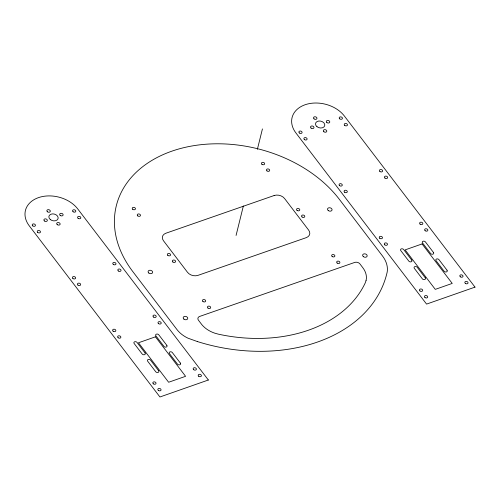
<?xml version="1.0" encoding="UTF-8"?>
<svg xmlns="http://www.w3.org/2000/svg" width="500" height="500" viewBox="0 0 500 500"><rect width="100%" height="100%" fill="white"/><g stroke="black" fill="none" stroke-linecap="round" stroke-linejoin="round"><path stroke-width="0.75" d="M236.069 235.444L243.363 205.975M257.381 149.312L262.431 128.912M366.069 280.512L365.219 282.944A136.869 99.119 13.9 0 1 218.275 334.144L214.7 333.15A24.262 17.569 13.9 0 1 200.756 323.237L198.444 320.2A3.856 2.794 13.9 0 1 199.662 316.438L354.706 262.431A3.856 2.794 13.9 0 1 359.944 263.938L362.744 267.619A24.169 17.5 13.9 0 1 366.069 280.512M155.438 336.825L138.488 342.769L168.637 382.256L185.588 376.312L155.438 336.825M422.081 243.938L405.131 249.881L435.281 289.369L452.225 283.425L422.081 243.938M208.356 380.012L159.931 396.987L29.294 225.875A28.919 20.956 13.8 0 1 38.431 197.644A28.919 20.956 13.8 0 1 77.719 208.9L208.356 380.012M475 287.125L426.575 304.1L295.938 132.988A28.919 20.956 13.8 0 1 305.075 104.756A28.919 20.956 13.8 0 1 344.363 116.013L475 287.125M274.125 195.525L165.919 233.219A7.713 5.581 13.9 0 0 163.469 240.738L187.537 272.344A7.713 5.581 13.9 0 0 198.012 275.356L306.219 237.662A7.713 5.581 13.9 0 0 308.669 230.144L284.594 198.538A7.713 5.581 13.9 0 0 274.125 195.525M197.306 341.531L188.069 338.219A26.637 19.288 13.9 0 1 176.988 329.594L132.787 271.55A123.375 89.344 13.9 0 1 171.756 151.2A123.375 89.344 13.9 0 1 339.35 199.331L382.556 256.062A32.738 23.706 13.9 0 1 387.219 271.9A154.219 111.681 13.9 0 1 197.306 341.531M433.469 252.463L425.431 241.931A1.737 1.256 13.8 0 0 423.075 241.256A1.737 1.256 13.8 0 0 422.525 242.95L430.562 253.481A1.737 1.256 13.8 0 0 432.925 254.156A1.737 1.256 13.8 0 0 433.469 252.463M447.013 270.2L438.975 259.669A1.737 1.256 13.8 0 0 436.613 258.994A1.737 1.256 13.8 0 0 436.069 260.688L444.106 271.219A1.737 1.256 13.8 0 0 446.463 271.894A1.737 1.256 13.8 0 0 447.013 270.2M411.719 260.087L403.681 249.556A1.737 1.256 13.8 0 0 401.325 248.881A1.737 1.256 13.8 0 0 400.775 250.575L408.812 261.106A1.737 1.256 13.8 0 0 411.169 261.781A1.737 1.256 13.8 0 0 411.719 260.087M425.262 277.825L417.219 267.294A1.737 1.256 13.8 0 0 414.862 266.619A1.737 1.256 13.8 0 0 414.319 268.312L422.356 278.844A1.737 1.256 13.8 0 0 424.712 279.519A1.737 1.256 13.8 0 0 425.262 277.825M166.825 345.35L158.787 334.819A1.737 1.256 13.8 0 0 156.431 334.144A1.737 1.256 13.8 0 0 155.881 335.838L163.925 346.369A1.737 1.256 13.8 0 0 166.281 347.044A1.737 1.256 13.8 0 0 166.825 345.35M180.369 363.088L172.331 352.556A1.737 1.256 13.8 0 0 169.975 351.881A1.737 1.256 13.8 0 0 169.425 353.575L177.463 364.106A1.737 1.256 13.8 0 0 179.819 364.781A1.737 1.256 13.8 0 0 180.369 363.088M145.075 352.975L137.037 342.444A1.737 1.256 13.8 0 0 134.681 341.769A1.737 1.256 13.8 0 0 134.131 343.462L142.169 353.994A1.737 1.256 13.8 0 0 144.531 354.669A1.737 1.256 13.8 0 0 145.075 352.975M158.619 370.712L150.581 360.181A1.737 1.256 13.8 0 0 148.219 359.506A1.737 1.256 13.8 0 0 147.675 361.2L155.712 371.731A1.737 1.256 13.8 0 0 158.069 372.406A1.737 1.256 13.8 0 0 158.619 370.712M50.325 219.562A4.725 3.425 13.8 0 0 58.044 218.688A4.725 3.425 13.8 0 0 52.15 213.912A4.725 3.425 13.8 0 0 50.325 219.562M44.431 220.963A1.756 1.269 13.8 0 0 47.3 220.637A1.756 1.269 13.8 0 0 45.106 218.869A1.756 1.269 13.8 0 0 44.431 220.963M57.237 224.631A1.756 1.269 13.8 0 0 60.106 224.306A1.756 1.269 13.8 0 0 57.919 222.537A1.756 1.269 13.8 0 0 57.237 224.631M47.413 211.762A1.756 1.269 13.8 0 0 50.275 211.438A1.756 1.269 13.8 0 0 48.087 209.662A1.756 1.269 13.8 0 0 47.413 211.762M60.219 215.431A1.756 1.269 13.8 0 0 63.087 215.106A1.756 1.269 13.8 0 0 60.894 213.331A1.756 1.269 13.8 0 0 60.219 215.431M73.081 211.731A1.638 1.188 13.8 0 0 75.763 211.425A1.638 1.188 13.8 0 0 73.713 209.769A1.638 1.188 13.8 0 0 73.081 211.731M78.106 218.312A1.638 1.188 13.8 0 0 80.781 218.006A1.638 1.188 13.8 0 0 78.737 216.35A1.638 1.188 13.8 0 0 78.106 218.312M198.694 376.256A1.638 1.188 13.8 0 0 201.375 375.956A1.638 1.188 13.8 0 0 199.331 374.3A1.638 1.188 13.8 0 0 198.694 376.256M193.669 369.675A1.638 1.188 13.8 0 0 196.35 369.375A1.638 1.188 13.8 0 0 194.306 367.719A1.638 1.188 13.8 0 0 193.669 369.675M153.475 317.025A1.638 1.188 13.8 0 0 156.15 316.725A1.638 1.188 13.8 0 0 154.106 315.069A1.638 1.188 13.8 0 0 153.475 317.025M158.5 323.606A1.638 1.188 13.8 0 0 161.175 323.306A1.638 1.188 13.8 0 0 159.131 321.65A1.638 1.188 13.8 0 0 158.5 323.606M113.275 264.375A1.638 1.188 13.8 0 0 115.956 264.075A1.638 1.188 13.8 0 0 113.912 262.419A1.638 1.188 13.8 0 0 113.275 264.375M118.3 270.956A1.638 1.188 13.8 0 0 120.981 270.656A1.638 1.188 13.8 0 0 118.938 269A1.638 1.188 13.8 0 0 118.3 270.956M77.95 285.106A1.638 1.188 13.8 0 0 80.625 284.8A1.638 1.188 13.8 0 0 78.581 283.144A1.638 1.188 13.8 0 0 77.95 285.106M72.925 278.525A1.638 1.188 13.8 0 0 75.6 278.219A1.638 1.188 13.8 0 0 73.556 276.562A1.638 1.188 13.8 0 0 72.925 278.525M153.319 383.825A1.638 1.188 13.8 0 0 155.994 383.519A1.638 1.188 13.8 0 0 153.95 381.863A1.638 1.188 13.8 0 0 153.319 383.825M158.344 390.406A1.638 1.188 13.8 0 0 161.019 390.1A1.638 1.188 13.8 0 0 158.975 388.444A1.638 1.188 13.8 0 0 158.344 390.406M113.119 331.175A1.638 1.188 13.8 0 0 115.8 330.869A1.638 1.188 13.8 0 0 113.756 329.212A1.638 1.188 13.8 0 0 113.119 331.175M118.144 337.756A1.638 1.188 13.8 0 0 120.825 337.45A1.638 1.188 13.8 0 0 118.781 335.794A1.638 1.188 13.8 0 0 118.144 337.756M37.75 232.456A1.638 1.188 13.8 0 0 40.431 232.15A1.638 1.188 13.8 0 0 38.388 230.494A1.638 1.188 13.8 0 0 37.75 232.456M32.725 225.875A1.638 1.188 13.8 0 0 35.406 225.569A1.638 1.188 13.8 0 0 33.363 223.912A1.638 1.188 13.8 0 0 32.725 225.875M316.962 126.675A4.725 3.425 13.8 0 0 324.688 125.8A4.725 3.425 13.8 0 0 318.794 121.025A4.725 3.425 13.8 0 0 316.962 126.675M311.075 128.075A1.756 1.269 13.8 0 0 313.938 127.75A1.756 1.269 13.8 0 0 311.75 125.981A1.756 1.269 13.8 0 0 311.075 128.075M323.881 131.744A1.756 1.269 13.8 0 0 326.75 131.419A1.756 1.269 13.8 0 0 324.556 129.65A1.756 1.269 13.8 0 0 323.881 131.744M314.05 118.875A1.756 1.269 13.8 0 0 316.919 118.55A1.756 1.269 13.8 0 0 314.731 116.775A1.756 1.269 13.8 0 0 314.05 118.875M326.863 122.544A1.756 1.269 13.8 0 0 329.725 122.219A1.756 1.269 13.8 0 0 327.537 120.444A1.756 1.269 13.8 0 0 326.863 122.544M339.725 118.844A1.638 1.188 13.8 0 0 342.4 118.537A1.638 1.188 13.8 0 0 340.356 116.881A1.638 1.188 13.8 0 0 339.725 118.844M344.75 125.425A1.638 1.188 13.8 0 0 347.425 125.119A1.638 1.188 13.8 0 0 345.381 123.462A1.638 1.188 13.8 0 0 344.75 125.425M465.337 283.369A1.638 1.188 13.8 0 0 468.019 283.069A1.638 1.188 13.8 0 0 465.975 281.413A1.638 1.188 13.8 0 0 465.337 283.369M460.312 276.788A1.638 1.188 13.8 0 0 462.994 276.488A1.638 1.188 13.8 0 0 460.95 274.831A1.638 1.188 13.8 0 0 460.312 276.788M420.119 224.137A1.638 1.188 13.8 0 0 422.794 223.837A1.638 1.188 13.8 0 0 420.75 222.181A1.638 1.188 13.8 0 0 420.119 224.137M425.144 230.719A1.638 1.188 13.8 0 0 427.819 230.419A1.638 1.188 13.8 0 0 425.775 228.762A1.638 1.188 13.8 0 0 425.144 230.719M379.919 171.488A1.638 1.188 13.8 0 0 382.6 171.188A1.638 1.188 13.8 0 0 380.556 169.531A1.638 1.188 13.8 0 0 379.919 171.488M384.944 178.069A1.638 1.188 13.8 0 0 387.625 177.769A1.638 1.188 13.8 0 0 385.581 176.112A1.638 1.188 13.8 0 0 384.944 178.069M344.588 192.219A1.638 1.188 13.8 0 0 347.269 191.912A1.638 1.188 13.8 0 0 345.225 190.256A1.638 1.188 13.8 0 0 344.588 192.219M339.569 185.637A1.638 1.188 13.8 0 0 342.244 185.331A1.638 1.188 13.8 0 0 340.2 183.675A1.638 1.188 13.8 0 0 339.569 185.637M419.956 290.938A1.638 1.188 13.8 0 0 422.638 290.631A1.638 1.188 13.8 0 0 420.594 288.975A1.638 1.188 13.8 0 0 419.956 290.938M424.981 297.519A1.638 1.188 13.8 0 0 427.663 297.213A1.638 1.188 13.8 0 0 425.619 295.556A1.638 1.188 13.8 0 0 424.981 297.519M379.762 238.287A1.638 1.188 13.8 0 0 382.444 237.981A1.638 1.188 13.8 0 0 380.394 236.325A1.638 1.188 13.8 0 0 379.762 238.287M384.787 244.869A1.638 1.188 13.8 0 0 387.463 244.562A1.638 1.188 13.8 0 0 385.419 242.906A1.638 1.188 13.8 0 0 384.787 244.869M304.394 139.569A1.638 1.188 13.8 0 0 307.075 139.262A1.638 1.188 13.8 0 0 305.025 137.606A1.638 1.188 13.8 0 0 304.394 139.569M299.369 132.988A1.638 1.188 13.8 0 0 302.05 132.681A1.638 1.188 13.8 0 0 300.006 131.025A1.638 1.188 13.8 0 0 299.369 132.988M172.869 261.988A1.638 1.188 13.9 0 0 175.55 261.694A1.638 1.188 13.9 0 0 173.506 260.031A1.638 1.188 13.9 0 0 172.869 261.988M328.231 210.519A2.312 1.675 13.9 0 0 332.019 210.094A2.312 1.675 13.9 0 0 329.131 207.756A2.312 1.675 13.9 0 0 328.231 210.519M167.856 255.406A1.638 1.188 13.9 0 0 170.531 255.106A1.638 1.188 13.9 0 0 168.494 253.45A1.638 1.188 13.9 0 0 167.856 255.406M261.956 164.3A1.638 1.188 13.9 0 0 264.631 164.006A1.638 1.188 13.9 0 0 262.594 162.344A1.638 1.188 13.9 0 0 261.956 164.3M266.969 170.888A1.638 1.188 13.9 0 0 269.65 170.588A1.638 1.188 13.9 0 0 267.606 168.931A1.638 1.188 13.9 0 0 266.969 170.888M302.069 216.981A1.638 1.188 13.9 0 0 304.75 216.681A1.638 1.188 13.9 0 0 302.706 215.025A1.638 1.188 13.9 0 0 302.069 216.981M297.056 210.394A1.638 1.188 13.9 0 0 299.738 210.1A1.638 1.188 13.9 0 0 297.694 208.438A1.638 1.188 13.9 0 0 297.056 210.394M148.806 273.025A2.312 1.675 13.9 0 0 152.587 272.6A2.312 1.675 13.9 0 0 149.706 270.262A2.312 1.675 13.9 0 0 148.806 273.025M183.906 319.113A2.312 1.675 13.9 0 0 187.688 318.694A2.312 1.675 13.9 0 0 184.806 316.35A2.312 1.675 13.9 0 0 183.906 319.113M363.338 256.606A2.312 1.675 13.9 0 0 367.119 256.188A2.312 1.675 13.9 0 0 364.237 253.844A2.312 1.675 13.9 0 0 363.338 256.606M332.156 256.488A1.638 1.188 13.9 0 0 334.837 256.188A1.638 1.188 13.9 0 0 332.794 254.531A1.638 1.188 13.9 0 0 332.156 256.488M337.175 263.075A1.638 1.188 13.9 0 0 339.85 262.775A1.638 1.188 13.9 0 0 337.812 261.119A1.638 1.188 13.9 0 0 337.175 263.075M132.75 209.312A1.638 1.188 13.9 0 0 135.431 209.013A1.638 1.188 13.9 0 0 133.387 207.356A1.638 1.188 13.9 0 0 132.75 209.312M137.769 215.894A1.638 1.188 13.9 0 0 140.444 215.6A1.638 1.188 13.9 0 0 138.406 213.938A1.638 1.188 13.9 0 0 137.769 215.894M202.956 301.5A1.638 1.188 13.9 0 0 205.637 301.2A1.638 1.188 13.9 0 0 203.594 299.538A1.638 1.188 13.9 0 0 202.956 301.5M207.969 308.081A1.638 1.188 13.9 0 0 210.65 307.781A1.638 1.188 13.9 0 0 208.606 306.125A1.638 1.188 13.9 0 0 207.969 308.081"/></g></svg>
